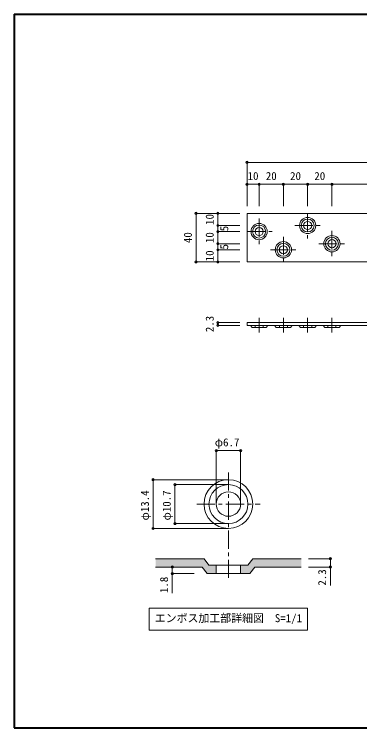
# Model space of a CAD drawing. Units: millimetres at full size, sheet at 1:3, with parts at other scales. Extents: x -387 to 387, y -306 to 294.
# Drawn here: x -387 to -102, y -294 to 294 of the extents above; entities that cross this region are included whole.
import ezdxf
from ezdxf.enums import TextEntityAlignment as Align

# ---------------------------------------------------------------- set-up
doc = ezdxf.new("R2010")
doc.units = ezdxf.units.MM
doc.header["$LTSCALE"] = 3
doc.header["$PDMODE"] = 32
doc.header["$PDSIZE"] = 1.8
doc.linetypes.add('CHAIN1', pattern=[8, 5, -1, 1, -1])
doc.linetypes.add('DASHED1', pattern=[1.8, 1.2, -0.6])
for name, color, linetype, lineweight in [('1-0_1-0', 3, 'Continuous', 9), ('1-E_1-E', 4, 'Continuous', 9), ('1-F_1-F', 7, 'Continuous', 5), ('5-0_5-0', 3, 'Continuous', 9), ('5-F_5-F', 7, 'Continuous', 5), ('F-0', 6, 'Continuous', 40)]:
    doc.layers.add(name, color=color, linetype=linetype, lineweight=lineweight)
doc.layers.add('1-1_1-1', color=9, linetype='Continuous')
doc.styles.add('ＭＳ ゴシック', font='')
doc.styles.get('ＭＳ ゴシック').set_extended_font_data('MS Gothic')

msp = doc.modelspace()

# ---------------------------------------------------------------- linework, layer by layer
at = {"layer": '1-0_1-0', "color": 7, "linetype": 'CHAIN1', "lineweight": 5}
for p, q in [((-210.454, -83.584), (-210.454, -172.984)), ((-236.554, -109.684), (-184.354, -109.684))]:
    msp.add_line(p, q, dxfattribs=at)
at = {"layer": '1-0_1-0'}
for p, q in [((-270.454, -154.684), (-230.554, -154.684)), ((-230.554, -154.684), (-226.504, -160.084)), ((-194.404, -160.084), (-190.354, -154.684)), ((-190.354, -154.684), (-150.454, -154.684)), ((-270.454, -161.584), (-232.129, -161.584)), ((-232.129, -161.584), (-228.079, -166.984)), ((-226.504, -160.084), (-220.504, -160.084)), ((-220.504, -160.084), (-220.504, -166.984)), ((-200.404, -160.084), (-200.404, -166.984)), ((-200.404, -160.084), (-194.404, -160.084)), ((-228.079, -166.984), (-220.504, -166.984))]:
    msp.add_line(p, q, dxfattribs=at)
at = {"layer": '1-0_1-0', "color": 4}
for p, q in [((-220.504, -160.084), (-200.404, -160.084)), ((-220.504, -166.984), (-200.404, -166.984))]:
    msp.add_line(p, q, dxfattribs=at)
at = {"layer": '1-0_1-0'}
msp.add_lwpolyline([(-200.404, -166.984), (-192.829, -166.984), (-188.779, -161.584), (-150.454, -161.584)], dxfattribs=at)
at = {"layer": '1-0_1-0', "color": 4}
for radius in [20.1, 16.05]:
    msp.add_circle((-210.454, -109.684), radius, dxfattribs=at)
at = {"layer": '1-0_1-0'}
msp.add_circle((-210.454, -109.684), 10.05, dxfattribs=at)
at = {"layer": '1-1_1-1'}
for points in [[(-270.454, -154.684), (-270.454, -161.584), (-232.129, -161.584)], [(-230.554, -154.684), (-270.454, -154.684), (-232.129, -161.584)], [(-230.554, -154.684), (-232.129, -161.584), (-228.079, -166.984)], [(-228.079, -166.984), (-226.504, -160.084), (-230.554, -154.684)], [(-150.454, -161.584), (-190.354, -154.684), (-194.404, -160.084)], [(-150.454, -161.584), (-150.454, -154.684), (-190.354, -154.684)], [(-228.079, -166.984), (-220.504, -166.984), (-220.504, -160.084)], [(-228.079, -166.984), (-220.504, -160.084), (-226.504, -160.084)], [(-200.404, -160.084), (-200.404, -166.984), (-192.829, -166.984)], [(-200.404, -160.084), (-192.829, -166.984), (-188.779, -161.584)], [(-200.404, -160.084), (-188.779, -161.584), (-150.454, -161.584)], [(-150.454, -161.584), (-194.404, -160.084), (-200.404, -160.084)]]:
    msp.add_solid(points, dxfattribs=at)
at = {"layer": '1-E_1-E'}
for p, q in [((-145.204, -213.484), (-145.204, -195.484)), ((-275.704, -213.484), (-145.204, -213.484))]:
    msp.add_line(p, q, dxfattribs=at)
msp.add_lwpolyline([(-275.704, -213.484), (-275.704, -195.484), (-145.204, -195.484)], dxfattribs=at)
at = {"layer": '1-F_1-F'}
for p, q in [((-220.504, -65.584), (-200.404, -65.584)), ((-220.504, -65.584), (-220.504, -109.684)), ((-200.404, -65.584), (-200.404, -109.684)), ((-272.554, -89.584), (-272.554, -129.784)), ((-272.554, -89.584), (-210.454, -89.584)), ((-254.554, -93.634), (-254.554, -125.734)), ((-254.554, -93.634), (-210.454, -93.634)), ((-254.554, -125.734), (-210.454, -125.734)), ((-272.554, -129.784), (-210.454, -129.784)), ((-126.454, -154.684), (-144.454, -154.684)), ((-126.454, -154.684), (-126.454, -176.884)), ((-256.765, -161.584), (-238.765, -161.584)), ((-256.765, -161.584), (-256.765, -183.034)), ((-126.454, -161.584), (-144.454, -161.584)), ((-256.765, -166.984), (-238.765, -166.984))]:
    msp.add_line(p, q, dxfattribs=at)
for p in [(-220.504, -65.584), (-200.404, -65.584), (-272.554, -89.584), (-254.554, -93.634), (-272.554, -129.784), (-254.554, -125.734), (-126.454, -154.684), (-256.765, -161.584), (-126.454, -161.584), (-256.765, -166.984)]:
    msp.add_point(p, dxfattribs=at)
at = {"layer": '5-0_5-0'}
for p, q in [((-195.147, 129.91), (-195.147, 89.91)), ((-195.147, 89.91), (194.853, 89.91)), ((-195.147, 39.91), (-195.147, 37.61)), ((-195.147, 39.91), (194.853, 39.91)), ((-195.147, 37.61), (194.853, 37.61))]:
    msp.add_line(p, q, dxfattribs=at)
at = {"layer": '5-0_5-0', "color": 7, "linetype": 'CHAIN1', "lineweight": 5}
for p, q in [((-145.147, 129.91), (-145.147, 109.21)), ((-185.147, 125.61), (-185.147, 104.21)), ((-155.847, 119.91), (-134.447, 119.91)), ((-195.147, 114.91), (-174.447, 114.91)), ((-125.147, 115.61), (-125.147, 94.21)), ((-165.147, 110.61), (-165.147, 89.91)), ((-135.847, 104.91), (-114.447, 104.91)), ((-175.847, 99.91), (-154.447, 99.91)), ((-185.147, 43.91), (-185.147, 31.81)), ((-165.147, 43.91), (-165.147, 31.81)), ((-145.147, 43.91), (-145.147, 31.81)), ((-125.147, 43.91), (-125.147, 31.81))]:
    msp.add_line(p, q, dxfattribs=at)
at = {"layer": '5-0_5-0', "color": 4, "linetype": 'DASHED1'}
for p, q in [((-188.497, 37.61), (-188.497, 35.81)), ((-181.797, 37.61), (-181.797, 35.81)), ((-168.497, 37.61), (-168.497, 35.81)), ((-161.797, 37.61), (-161.797, 35.81)), ((-148.497, 37.61), (-148.497, 35.81)), ((-141.797, 37.61), (-141.797, 35.81)), ((-128.497, 37.61), (-128.497, 35.81)), ((-121.797, 37.61), (-121.797, 35.81))]:
    msp.add_line(p, q, dxfattribs=at)
at = {"layer": '5-0_5-0', "color": 4}
for p, q in [((-172.372, 37.61), (-171.022, 35.81)), ((-171.022, 35.81), (-159.272, 35.81)), ((-159.272, 35.81), (-157.922, 37.61)), ((-152.372, 37.61), (-151.022, 35.81)), ((-151.022, 35.81), (-139.272, 35.81)), ((-139.272, 35.81), (-137.922, 37.61)), ((-132.372, 37.61), (-131.022, 35.81)), ((-131.022, 35.81), (-119.272, 35.81)), ((-119.272, 35.81), (-117.922, 37.61))]:
    msp.add_line(p, q, dxfattribs=at)
at = {"layer": '5-0_5-0'}
msp.add_lwpolyline([(-195.147, 129.91), (194.853, 129.91), (194.853, 89.91)], dxfattribs=at)
at = {"layer": '5-0_5-0', "color": 4}
msp.add_lwpolyline([(-192.372, 37.61), (-191.022, 35.81), (-179.272, 35.81), (-177.922, 37.61)], dxfattribs=at)
for centre, radius in [((-145.147, 119.91), 6.7), ((-145.147, 119.91), 5.35), ((-185.147, 114.91), 6.7), ((-185.147, 114.91), 5.35), ((-165.147, 99.91), 6.7), ((-125.147, 104.91), 6.7), ((-125.147, 104.91), 5.35), ((-165.147, 99.91), 5.35)]:
    msp.add_circle(centre, radius, dxfattribs=at)
at = {"layer": '5-0_5-0'}
for centre in [(-185.147, 114.91), (-145.147, 119.91), (-125.147, 104.91), (-165.147, 99.91)]:
    msp.add_circle(centre, 3.35, dxfattribs=at)
at = {"layer": '5-F_5-F'}
for p, q in [((-195.147, 171.91), (194.853, 171.91)), ((-195.147, 171.91), (-195.147, 153.91)), ((-195.147, 153.91), (-185.147, 153.91)), ((-195.147, 153.91), (-195.147, 135.91)), ((-185.147, 153.91), (-185.147, 135.91)), ((-185.147, 153.91), (-165.147, 153.91)), ((-165.147, 153.91), (-165.147, 135.91)), ((-165.147, 153.91), (-145.147, 153.91)), ((-145.147, 153.91), (-145.147, 135.91)), ((-145.147, 153.91), (-125.147, 153.91)), ((-125.147, 153.91), (-125.147, 135.91)), ((-125.147, 153.91), (-0.147, 153.91)), ((-237.147, 129.91), (-237.147, 89.91)), ((-237.147, 129.91), (-219.147, 129.91)), ((-219.147, 129.91), (-219.147, 119.91)), ((-219.147, 129.91), (-201.147, 129.91)), ((-219.147, 119.91), (-201.147, 119.91)), ((-219.147, 119.91), (-219.147, 114.91)), ((-219.147, 114.91), (-201.147, 114.91)), ((-219.147, 114.91), (-219.147, 104.91)), ((-219.147, 104.91), (-201.147, 104.91)), ((-219.147, 104.91), (-219.147, 99.91)), ((-219.147, 99.91), (-201.147, 99.91)), ((-219.147, 99.91), (-219.147, 89.91)), ((-237.147, 89.91), (-219.147, 89.91)), ((-219.147, 89.91), (-201.147, 89.91)), ((-219.147, 39.91), (-219.147, 37.61)), ((-219.147, 39.91), (-201.147, 39.91)), ((-219.147, 37.61), (-201.147, 37.61))]:
    msp.add_line(p, q, dxfattribs=at)
for p in [(-195.147, 171.91), (-195.147, 153.91), (-185.147, 153.91), (-165.147, 153.91), (-145.147, 153.91), (-125.147, 153.91), (-237.147, 129.91), (-219.147, 129.91), (-219.147, 119.91), (-219.147, 114.91), (-219.147, 104.91), (-219.147, 99.91), (-237.147, 89.91), (-219.147, 89.91), (-219.147, 39.91), (-219.147, 37.61)]:
    msp.add_point(p, dxfattribs=at)
at = {"layer": 'F-0'}
for p, q in [((-387, 294), (-387, -294)), ((-387, 294), (387, 294)), ((-387, -294), (387, -294))]:
    msp.add_line(p, q, dxfattribs=at)

# ---------------------------------------------------------------- texts
at = {"layer": '1-E_1-E', "color": 7, "style": 'ＭＳ ゴシック'}
msp.add_text('エンボス加工部詳細図\u3000S=1/1', height=6.598, dxfattribs=at).set_placement((-271.204, -208.984), align=Align.BOTTOM_LEFT)
at = {"layer": '1-F_1-F', "style": 'ＭＳ ゴシック'}
msp.add_text('φ6.7', height=6.598, dxfattribs=at).set_placement((-221.704, -64.084), align=Align.BOTTOM_LEFT)
for s, p in [('φ13.4', (-274.054, -123.184)), ('φ10.7', (-256.054, -123.184)), ('2.3', (-127.954, -176.884)), ('1.8', (-258.265, -183.034))]:
    msp.add_text(s, height=6.598, rotation=90, dxfattribs=at).set_placement(p, align=Align.BOTTOM_LEFT)
at = {"layer": '5-F_5-F', "style": 'ＭＳ ゴシック'}
for s, p in [('10', (-194.647, 155.41)), ('20', (-179.647, 155.41)), ('20', (-159.647, 155.41)), ('20', (-139.647, 155.41))]:
    msp.add_text(s, height=6.598, dxfattribs=at).set_placement(p, align=Align.BOTTOM_LEFT)
for s, p in [('10', (-220.647, 120.41)), ('5', (-208.647, 115.16)), ('40', (-238.647, 105.41)), ('10', (-220.647, 105.41)), ('5', (-208.647, 100.16)), ('10', (-220.647, 90.41)), ('2.3', (-220.647, 32.01))]:
    msp.add_text(s, height=6.598, rotation=90, dxfattribs=at).set_placement(p, align=Align.BOTTOM_LEFT)

doc.saveas('drawing.dxf')
